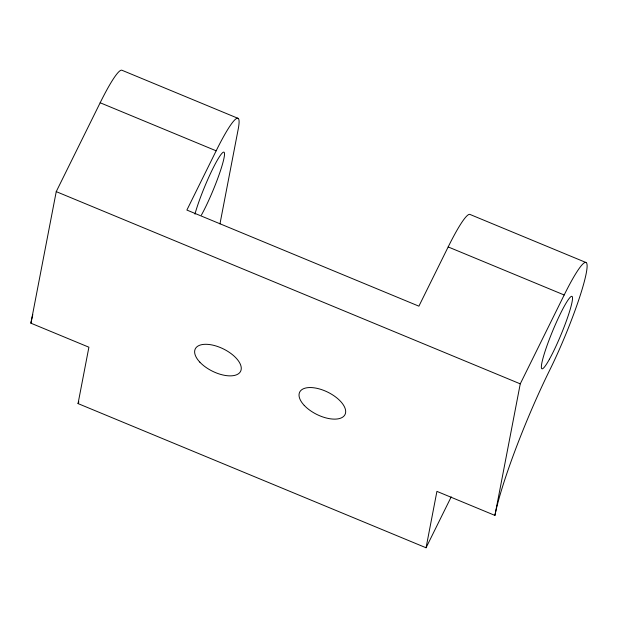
<?xml version="1.0" encoding="UTF-8"?>
<svg xmlns="http://www.w3.org/2000/svg" width="618" height="618" viewBox="0 0 618 618"><rect width="100%" height="100%" fill="white"/><g stroke="black" fill="none" stroke-linecap="round" stroke-linejoin="round"><path stroke-width="0.93" d="M451.217 496.857L426.057 547.764L78.046 403.585L88.899 347.208L30.9 323.183L56.238 191.626L100.162 102.758A75.859 8.853 -67.5 0 1 121.901 70.236L237.907 118.293M219.962 223.909L238.208 129.154A75.859 8.853 -67.5 0 0 216.161 150.815L186.883 210.058L418.896 306.173L448.174 246.93A75.859 8.853 -67.5 0 1 469.912 214.415L585.918 262.472M426.057 547.764L436.918 491.38L494.925 515.412A113.789 13.279 -67.5 0 1 549.703 370.159A75.859 8.853 -67.5 0 0 586.227 273.326A75.859 8.853 -67.5 0 0 564.18 294.987L520.256 383.855L494.925 515.412M195.025 214.191L195.28 212.94A39.197 4.573 -67.5 0 1 216.454 161.715A39.197 4.573 -67.5 0 1 222.573 163.855A39.197 4.573 -67.5 0 1 201.398 215.079M78.046 403.585L78.895 401.862M100.162 102.758L216.161 150.815M448.174 246.93L564.18 294.987M56.238 191.626L520.256 383.855M30.9 323.183A113.789 13.279 -67.5 0 1 32.808 314.593M549.417 359.251A39.197 4.573 -67.5 0 0 572.523 297.976A39.197 4.573 -67.5 0 0 548.892 340.487A39.197 4.573 -67.5 0 0 549.417 359.251M199.838 362.148A25.284 12.414 26.3 0 0 239.73 372.608A25.284 12.414 26.3 0 0 214.276 345.493A25.284 12.414 26.3 0 0 199.838 362.148M304.241 405.4A25.284 12.414 26.3 0 0 344.141 415.86A25.284 12.414 26.3 0 0 318.679 388.745A25.284 12.414 26.3 0 0 304.241 405.4"/></g></svg>
